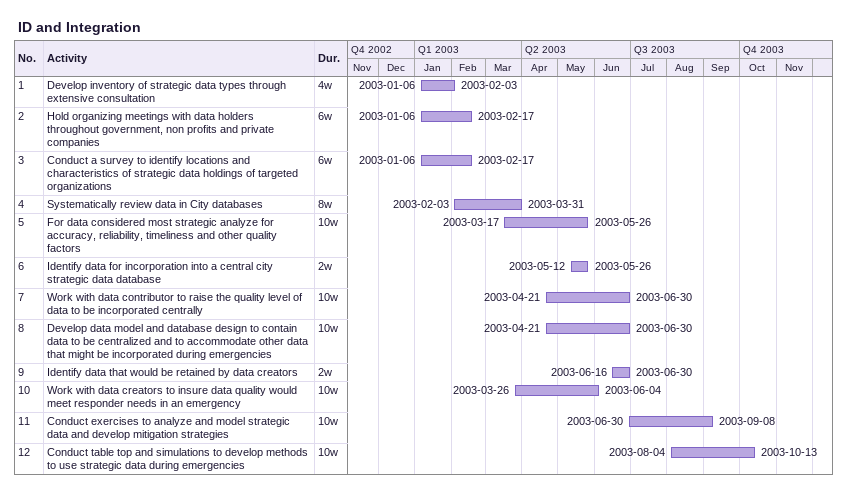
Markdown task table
ID and Integration

| ID | Task | Duration | Start | Finish |
|---|---|---|---|---|
| 1 | Develop inventory of strategic data types through extensive consultation | 4w | 2003-01-06 | 2003-02-03 |
| 2 | Hold organizing meetings with data holders throughout government, non profits and private companies | 6w | 2003-01-06 | 2003-02-17 |
| 3 | Conduct a survey to identify locations and characteristics of strategic data holdings of targeted organizations | 6w | 2003-01-06 | 2003-02-17 |
| 4 | Systematically review data in City databases | 8w | 2003-02-03 | 2003-03-31 |
| 5 | For data considered most strategic analyze for accuracy, reliability, timeliness and other quality factors | 10w | 2003-03-17 | 2003-05-26 |
| 6 | Identify data for incorporation into a central city strategic data database | 2w | 2003-05-12 | 2003-05-26 |
| 7 | Work with data contributor to raise the quality level of data to be incorporated centrally | 10w | 2003-04-21 | 2003-06-30 |
| 8 | Develop data model and database design to contain data to be centralized and to accommodate other data that might be incorporated during emergencies | 10w | 2003-04-21 | 2003-06-30 |
| 9 | Identify data that would be retained by data creators | 2w | 2003-06-16 | 2003-06-30 |
| 10 | Work with data creators to insure data quality would meet responder needs in an emergency | 10w | 2003-03-26 | 2003-06-04 |
| 11 | Conduct exercises to analyze and model strategic data and develop mitigation strategies | 10w | 2003-06-30 | 2003-09-08 |
| 12 | Conduct table top and simulations to develop methods to use strategic data during emergencies | 10w | 2003-08-04 | 2003-10-13 |
